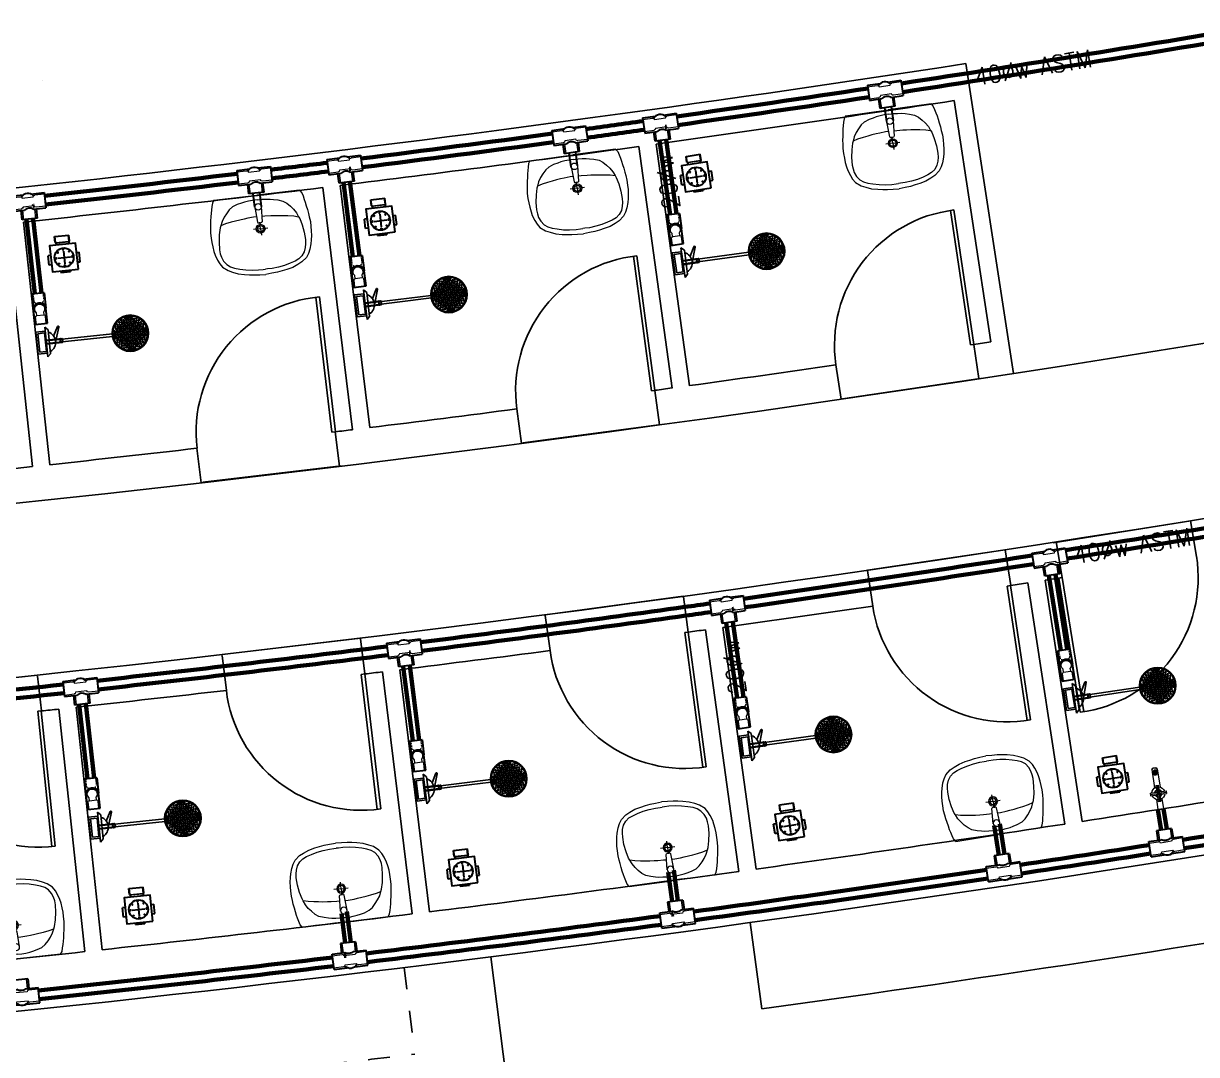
# Model space of a CAD drawing. Header units: metres. Extents: x 159409 to 239023, y 50504 to 95165.
# Drawn here: x 177141 to 177814, y 78140 to 78731 of the extents above; entities that cross this region are included whole.
import ezdxf

# ---------------------------------------------------------------- set-up
doc = ezdxf.new("R2010")
doc.units = ezdxf.units.M
doc.header["$MEASUREMENT"] = 0
for name, pattern in [('CONTINU', [0]), ('DASHED', [0.1875, 0.125, -0.0625]), ('HIDDEN', [0.125, 0.0625, -0.0625])]:
    doc.linetypes.add(name, pattern=pattern)
for name, color, linetype, lineweight in [('cad-block.com', 7, 'Continuous', 5), ('RJ- D - TEXT', 7, 'Continuous', 20), ('RJ- DRA- FLOOR TRAP', 8, 'Continuous', 30), ('RJ- DRA-SOIL PIPE', 12, 'Continuous', 30), ('RJ- DRA-WASTE PIPE', 130, 'Continuous', 30), ('RJ- WS- COLD WATER', 152, 'Continuous', 30), ('WS SLD RSHR', 121, 'Continuous', 25)]:
    doc.layers.add(name, color=color, linetype=linetype, lineweight=lineweight)
doc.styles.add('RJ', font='romans.shx')

# ---------------------------------------------------------------- blocks, each defined once
blk = doc.blocks.new('Floor trap-3')
at = {"layer": 'RJ- DRA- FLOOR TRAP', "color": 8, "lineweight": 0}
for p, q in [((-3.75, 9.09), (-3.75, 12.5)), ((-3.75, 9.09), (3.75, 9.09)), ((-3.75, 9.09), (-3.41, 8.75)), ((-3.41, 8.75), (3.41, 8.75)), ((-3.41, 8.75), (-3.41, 7.5)), ((3.75, 9.09), (3.41, 8.75)), ((3.41, 8.75), (3.41, 7.5)), ((3.75, 9.09), (3.75, 12.5)), ((-7.5, 1.83), (-9, 1.83)), ((7.5, 1.83), (9, 1.83)), ((-7.5, -3.17), (-9, -3.17)), ((7.5, -3.17), (9, -3.17)), ((-2.5, -7.5), (-2.5, -8.32)), ((2.5, -7.5), (2.5, -8.32))]:
    blk.add_line(p, q, dxfattribs=at)
at = {"layer": 'RJ- DRA- FLOOR TRAP', "color": 11, "lineweight": 30}
for p, q in [((-3.64, 0), (3.64, 0)), ((0, 3.64), (0, -3.64))]:
    blk.add_line(p, q, dxfattribs=at)
at = {"layer": 'RJ- DRA- FLOOR TRAP', "color": 126, "lineweight": 30}
blk.add_lwpolyline([(7.5, -7.5), (7.5, 7.5), (-7.5, 7.5), (-7.5, -7.5)], close=True, dxfattribs=at)
blk.add_circle((0, 0), 5.5, dxfattribs=at)
at = {"layer": 'RJ- DRA- FLOOR TRAP', "lineweight": 30, "extrusion": (0, 0, -1)}
for centre, major_axis, start_param, end_param in [((-4.55, 0), (-0.165, 0.165), 3.141593, 9.424778), ((-3.22, 3.22), (0.165, 0.165), 4.712389, 10.995574), ((0, 4.55), (-0.165, 0.165), 3.141593, 9.424778), ((3.22, 3.22), (-0.165, 0.165), 3.141593, 9.424778), ((4.55, 0), (0.165, 0.165), 4.712389, 10.995574)]:
    blk.add_ellipse(centre, major_axis=major_axis, ratio=1, start_param=start_param, end_param=end_param, dxfattribs=at)
at = {"layer": 'RJ- DRA- FLOOR TRAP', "lineweight": 30}
for centre, major_axis, start_param, end_param in [((-3.22, -3.22), (0.165, -0.165), 4.712389, 10.995574), ((0, -4.55), (-0.165, -0.165), 3.141593, 9.424778), ((3.22, -3.22), (-0.165, -0.165), 3.141593, 9.424778)]:
    blk.add_ellipse(centre, major_axis=major_axis, ratio=1, start_param=start_param, end_param=end_param, dxfattribs=at)
at = {"layer": 'RJ- DRA-WASTE PIPE', "lineweight": 30}
for p, q in [((-4.09, 9.09), (-4.09, 12.5)), ((-4.09, 12.5), (4.09, 12.5)), ((-4.09, 9.09), (-3.75, 8.75)), ((-3.75, 8.75), (-3.75, 7.5)), ((4.09, 9.09), (3.75, 8.75)), ((3.75, 8.75), (3.75, 7.5)), ((4.09, 9.09), (4.09, 12.5)), ((-7.5, 2.05), (-9, 2.05)), ((-9, -3.4), (-9, 2.05)), ((7.5, 2.05), (9, 2.05)), ((9, -3.4), (9, 2.05)), ((-7.5, -3.4), (-9, -3.4)), ((7.5, -3.4), (9, -3.4)), ((-2.73, -7.5), (-2.73, -8.32)), ((-2.73, -8.32), (2.73, -8.32)), ((2.73, -7.5), (2.73, -8.32))]:
    blk.add_line(p, q, dxfattribs=at)
blk = doc.blocks.new('$@$_rakovina4')
at = {"lineweight": 13}
for p, q in [((-274.3, -56.2), (-279, -77)), ((-268.5, -36.5), (-274.3, -56.2)), ((-258, -20), (-268.5, -36.5)), ((-258, -20), (0, -20)), ((258, -20), (0, -20)), ((258, -20), (268.5, -36.5)), ((268.5, -36.5), (274.3, -56.2)), ((274.3, -56.2), (279, -77)), ((-290.9, -139.4), (-294.6, -163.4)), ((-286.9, -116.6), (-290.9, -139.4)), ((-283.5, -95), (-286.9, -116.6)), ((-279, -77), (-283.5, -95)), ((-19.7, -89), (-13.7, -180.2)), ((19.7, -89), (13.7, -180.2)), ((279, -77), (283.5, -95)), ((283.5, -95), (286.9, -116.6)), ((286.9, -116.6), (290.9, -139.4)), ((290.9, -139.4), (294.6, -163.4)), ((-297, -184.9), (-300, -211.9)), ((-294.6, -163.4), (-297, -184.9)), ((-13.7, -180.2), (-11.9, -183.6)), ((-11.9, -183.6), (-9, -185.2)), ((-9, -185.2), (-2.9, -187.3)), ((-2.9, -187.3), (0, -187.3)), ((0, -220.9), (0, -182.3)), ((2.9, -187.3), (0, -187.3)), ((9, -185.2), (2.9, -187.3)), ((11.9, -183.6), (9, -185.2)), ((13.7, -180.2), (11.9, -183.6)), ((294.6, -163.4), (297, -184.9)), ((297, -184.9), (300, -211.9)), ((-300, -211.9), (-300, -241.9)), ((-300, -241.9), (-299, -269.2)), ((-299, -269.2), (-297, -295.6)), ((0, -220.9), (-43, -220.9)), ((0, -220.9), (0, -259.5)), ((0, -220.9), (43, -220.9)), ((299, -269.2), (297, -295.6)), ((300, -241.9), (299, -269.2)), ((300, -211.9), (300, -241.9)), ((-297, -295.6), (-292.5, -322.9)), ((-292.5, -322.9), (-288, -345.3)), ((-288, -345.3), (-277.5, -376.8)), ((288, -345.3), (277.5, -376.8)), ((292.5, -322.9), (288, -345.3)), ((297, -295.6), (292.5, -322.9)), ((-277.5, -376.8), (-267, -400.8)), ((-267, -400.8), (-252, -422.6)), ((267, -400.8), (252, -422.6)), ((277.5, -376.8), (267, -400.8)), ((-252, -422.6), (-222.1, -446.9)), ((-222.1, -446.9), (-196.5, -459.3)), ((-196.5, -459.3), (-163.5, -472.8)), ((-163.5, -472.8), (-127, -481.3)), ((-127, -481.3), (-97.5, -486.3)), ((-97.5, -486.3), (-69, -490.8)), ((97.5, -486.3), (69, -490.8)), ((127, -481.3), (97.5, -486.3)), ((163.5, -472.8), (127, -481.3)), ((196.5, -459.3), (163.5, -472.8)), ((222.1, -446.9), (196.5, -459.3)), ((252, -422.6), (222.1, -446.9)), ((-69, -490.8), (-36.1, -492.9)), ((-36.1, -492.9), (0, -495.3)), ((36.1, -492.9), (0, -495.3)), ((69, -490.8), (36.1, -492.9))]:
    blk.add_line(p, q, dxfattribs=at)
at = {"lineweight": 5}
for p, q in [((-121.5, -62), (-151.5, -72.5)), ((-96, -56), (-121.5, -62)), ((-76.5, -51.5), (-96, -56)), ((-52.5, -48.5), (-76.5, -51.5)), ((-28.5, -47), (-52.5, -48.5)), ((0, -47), (-28.5, -47)), ((0, -47), (28.5, -47)), ((28.5, -47), (52.5, -48.5)), ((52.5, -48.5), (76.5, -51.5)), ((76.5, -51.5), (96, -56)), ((96, -56), (121.5, -62)), ((121.5, -62), (151.5, -72.5)), ((-208.5, -127.9), (-223.5, -151.9)), ((-192, -108.5), (-208.5, -127.9)), ((-172.5, -87.5), (-192, -108.5)), ((-151.5, -72.5), (-172.5, -87.5)), ((151.5, -72.5), (172.5, -87.5)), ((172.5, -87.5), (192, -108.5)), ((192, -108.5), (208.5, -127.9)), ((208.5, -127.9), (223.5, -151.9)), ((-239.2, -188.5), (-249, -227.6)), ((-233.9, -176.1), (-239.2, -188.5)), ((-223.5, -151.9), (-233.9, -176.1)), ((-205.5, -168.4), (-233.9, -176.1)), ((-233.9, -176.1), (-233.9, -176.1)), ((-171, -162.4), (-205.5, -168.4)), ((-143, -158.4), (-171, -162.4)), ((-117, -154.9), (-143, -158.4)), ((-91, -152.2), (-117, -154.9)), ((-69, -150.4), (-91, -152.2)), ((-33.7, -148.3), (-69, -150.4)), ((-15.9, -147.9), (-33.7, -148.3)), ((15.9, -147.9), (33.7, -148.3)), ((33.7, -148.3), (69, -150.4)), ((69, -150.4), (91, -152.2)), ((91, -152.2), (117, -154.9)), ((117, -154.9), (143, -158.4)), ((143, -158.4), (171, -162.4)), ((171, -162.4), (205.5, -168.4)), ((205.5, -168.4), (233.9, -176.1)), ((223.5, -151.9), (233.9, -176.1)), ((233.9, -176.1), (239.2, -188.5)), ((233.9, -176.1), (233.9, -176.1)), ((239.2, -188.5), (249, -227.6)), ((-256.1, -272.5), (-258, -316.9)), ((-249, -227.6), (-256.1, -272.5)), ((249, -227.6), (256.1, -272.5)), ((256.1, -272.5), (258, -316.9)), ((-258, -316.9), (-256.5, -340.9)), ((-256.5, -340.9), (-252, -363.3)), ((256.5, -340.9), (252, -363.3)), ((258, -316.9), (256.5, -340.9)), ((-252, -363.3), (-243, -387.3)), ((-243, -387.3), (-226.1, -410.4)), ((-226.1, -410.4), (-205.5, -426.3)), ((226.1, -410.4), (205.5, -426.3)), ((243, -387.3), (226.1, -410.4)), ((252, -363.3), (243, -387.3)), ((-205.5, -426.3), (-181.5, -436.8)), ((-181.5, -436.8), (-151.5, -445.8)), ((-151.5, -445.8), (-115.5, -454.8)), ((-115.5, -454.8), (-79.5, -460.8)), ((-79.5, -460.8), (-40.5, -463.8)), ((-40.5, -463.8), (-13.5, -463.8)), ((-13.5, -463.8), (0, -463.8)), ((13.5, -463.8), (0, -463.8)), ((40.5, -463.8), (13.5, -463.8)), ((79.5, -460.8), (40.5, -463.8)), ((115.5, -454.8), (79.5, -460.8)), ((151.5, -445.8), (115.5, -454.8)), ((181.5, -436.8), (151.5, -445.8)), ((205.5, -426.3), (181.5, -436.8))]:
    blk.add_line(p, q, dxfattribs=at)
at = {"lineweight": 13}
blk.add_circle((0, -89), 19.7, dxfattribs=at)
at = {"lineweight": 5}
for radius in [26.2, 18.7]:
    blk.add_circle((0, -220.9), radius, dxfattribs=at)
blk = doc.blocks.new('A$C12DB153C')
at = {"linetype": 'Continuous', "ltscale": 10}
for p, q in [((1.26, 2.08), (-1.26, 2.08)), ((-1.26, 2.08), (-1.26, 0.53)), ((1.26, 2.08), (1.26, 0.53)), ((-2.78, 0.53), (-0.73, 0.53)), ((-2.78, -1.99), (-2.78, 0.53)), ((0.73, 0.53), (2.8, 0.53)), ((2.8, -1.99), (2.8, 0.53)), ((-2.78, -1.99), (-0.62, -1.99)), ((0.62, -1.99), (2.8, -1.99))]:
    blk.add_line(p, q, dxfattribs=at)
at = {"color": 8, "linetype": 'Continuous', "lineweight": 0}
for p, q in [((-1, 2.08), (-1, 0.53)), ((1, 2.08), (1, 0.53)), ((-2.78, 0.26), (-1.19, 0.26)), ((0.93, 0), (-0.9, 0)), ((2.8, 0.26), (1.22, 0.26)), ((-2.78, -1.73), (-1.19, -1.73)), ((-0.9, -1.47), (0.93, -1.47)), ((2.8, -1.73), (1.22, -1.73))]:
    blk.add_line(p, q, dxfattribs=at)
for centre, start, end in [((-1.19, -0.03), 5.7392, 90), ((1.22, -0.03), 90, 174.2608), ((-1.19, -1.44), 270, 354.2608), ((1.22, -1.44), 185.7392, 270)]:
    blk.add_arc(centre, 0.293, start, end, dxfattribs=at)
at = {"linetype": 'Continuous', "ltscale": 10, "extrusion": (0, 0, -1)}
for centre, start_param, end_param in [((0, 1.55), 3.309118, 4.544863), ((0, -0.9), 2.9928, 4.847677)]:
    blk.add_ellipse(centre, major_axis=(-0.891, 0.891), ratio=1, start_param=start_param, end_param=end_param, dxfattribs=at)
blk = doc.blocks.new('A$C4421056C')
at = {"layer": 'WS SLD RSHR', "color": 63}
for p, q in [((46.44, 11.76), (55.57, 22.55)), ((66.36, 13.42), (55.57, 22.55)), ((8.07, 9.77), (17.04, 10.51)), ((46.13, 12.49), (8.11, 9.31)), ((46.25, 10.99), (8.23, 7.82)), ((17.24, 8.11), (8.27, 7.37)), ((16.06, 9.22), (15.99, 10.16)), ((16.14, 8.29), (16.06, 9.22)), ((17.36, 10.28), (17.44, 9.34)), ((17.44, 9.34), (17.52, 8.4)), ((46.58, 10.08), (46.3, 13.44)), ((46.44, 11.76), (57.23, 2.63)), ((66.36, 13.42), (57.23, 2.63))]:
    blk.add_line(p, q, dxfattribs=at)
at = {"layer": 'WS SLD RSHR', "color": 8}
for p, q in [((2.28, 14.42), (7.65, 14.86)), ((3.33, 1.82), (2.28, 14.42)), ((3.36, 13.5), (7.16, 13.82)), ((4.24, 2.9), (3.36, 13.5)), ((7.16, 13.82), (8.05, 3.22)), ((7.65, 14.86), (8.7, 2.27)), ((8.7, 2.27), (3.33, 1.82)), ((8.05, 3.22), (4.24, 2.9))]:
    blk.add_line(p, q, dxfattribs=at)
at = {"layer": 'WS SLD RSHR', "color": 3}
for p, q in [((9.31, 15.57), (7.46, 17.13)), ((7.46, 17.13), (8.89, 0)), ((10.45, 1.84), (9.31, 15.57)), ((12.4, 11.96), (14.82, 17.36)), ((13.46, 8.4), (15.58, 17.02)), ((10.45, 1.84), (8.89, 0))]:
    blk.add_line(p, q, dxfattribs=at)
at = {"layer": 'WS SLD RSHR', "color": 63}
for centre, radius in [((56.4, 12.59), 10.45), ((56.4, 12.59), 10), ((16.79, 9.28), 0.793), ((16.79, 9.28), 0.693)]:
    blk.add_circle(centre, radius, dxfattribs=at)
at = {"layer": 'WS SLD RSHR', "color": 117}
for centre in [(51.32, 20.22), (52.64, 20.16), (53.7, 21.41), (54.55, 20.65), (55.67, 21.33), (55.77, 20.16), (56.9, 20.85), (57.61, 21.74), (58.86, 20.68), (60.15, 20.96), (61.43, 19.88), (47.34, 13.9), (48.08, 16.4), (48.4, 15.15), (49.16, 17.67), (49.21, 13.73), (49.46, 16.4), (50.24, 18.95), (50.24, 15.59), (50.33, 14.42), (50.43, 13.25), (50.52, 17.66), (51.36, 16.26), (51.46, 15.09), (51.56, 13.93), (51.58, 18.91), (52.39, 18.12), (52.49, 16.95), (52.59, 15.78), (52.68, 14.61), (52.78, 13.44), (53.52, 18.8), (53.62, 17.63), (53.71, 16.46), (53.81, 15.29), (53.91, 14.12), (54.64, 19.49), (54.74, 18.32), (54.84, 17.15), (54.94, 15.98), (55.03, 14.81), (55.13, 13.64), (55.87, 18.99), (55.97, 17.82), (56.06, 16.66), (56.16, 15.49), (56.26, 14.32), (56.36, 13.15), (56.99, 19.68), (57.09, 18.51), (57.19, 17.34), (57.29, 16.17), (57.38, 15.01), (57.48, 13.84), (58.22, 19.19), (58.32, 18.02), (58.41, 16.85), (58.51, 15.68), (58.61, 14.51), (58.71, 13.34), (59.44, 18.71), (59.54, 17.54), (59.64, 16.37), (59.73, 15.2), (59.83, 14.03), (60.11, 19.62), (60.76, 17.05), (60.86, 15.88), (60.96, 14.71), (61.06, 13.54), (61.36, 18.56), (61.99, 16.57), (62.08, 15.4), (62.18, 14.23), (62.61, 17.5), (62.7, 18.8), (63.31, 14.91), (63.41, 13.74), (63.87, 16.44), (63.98, 17.72), (64.53, 14.42), (64.63, 13.26), (65.12, 15.38), (65.62, 13.34), (47.19, 11.8), (47.69, 9.8), (48.08, 13.05), (48.18, 11.88), (48.28, 10.71), (48.83, 7.46), (48.94, 8.74), (49.31, 12.56), (49.4, 11.39), (49.5, 10.22), (50.19, 7.68), (50.53, 12.08), (50.63, 10.91), (50.72, 9.74), (50.82, 8.57), (51.44, 6.62), (51.66, 12.76), (51.75, 11.59), (51.85, 10.42), (51.95, 9.25), (52.05, 8.08), (52.88, 12.28), (52.98, 11.11), (53.07, 9.94), (53.17, 8.77), (53.27, 7.6), (53.37, 6.43), (54.01, 12.95), (54.1, 11.78), (54.2, 10.61), (54.3, 9.45), (54.4, 8.28), (54.49, 7.11), (55.23, 12.47), (55.33, 11.3), (55.42, 10.13), (55.52, 8.96), (55.62, 7.8), (55.72, 6.63), (56.45, 11.98), (56.55, 10.81), (56.65, 9.64), (56.75, 8.47), (56.84, 7.3), (57.58, 12.67), (57.68, 11.5), (57.77, 10.33), (57.87, 9.16), (57.97, 7.99), (58.07, 6.82), (58.8, 12.18), (58.9, 11.01), (59, 9.84), (59.1, 8.67), (59.19, 7.5), (59.93, 12.86), (60.03, 11.69), (60.12, 10.53), (60.22, 9.36), (60.32, 8.19), (60.42, 7.02), (61.15, 12.37), (61.25, 11.2), (61.35, 10.03), (61.45, 8.86), (62.28, 13.06), (62.28, 7.52), (62.38, 11.89), (62.47, 10.72), (62.57, 9.55), (63.34, 8.78), (63.5, 12.57), (63.6, 11.4), (63.64, 7.51), (64.4, 10.03), (64.73, 12.09), (64.72, 8.78), (65.46, 11.28), (50.1, 6.38), (51.38, 5.3), (52.65, 4.22), (52.69, 5.56), (53.94, 4.5), (54.59, 5.94), (55.2, 3.44), (55.81, 5.46), (55.91, 4.29), (56.94, 6.13), (57.04, 4.97), (57.14, 3.8), (58.16, 5.65), (58.26, 4.48), (59.11, 3.77), (59.29, 6.33), (60.17, 5.02), (61.23, 6.27), (61.49, 4.96), (62.57, 6.23)]:
    blk.add_circle(centre, 0.334, dxfattribs=at)
at = {"layer": 'WS SLD RSHR', "color": 3}
for centre, radius, start, end in [((7.22, 8.49), 6.24, 300.1215, 69.41652), ((15.26, 17.1), 0.515, 80.55277, 149.66411), ((15.09, 17.17), 0.515, 343.6511, 59.54135)]:
    blk.add_arc(centre, radius, start, end, dxfattribs=at)
at = {"layer": 'WS SLD RSHR', "color": 63}
for centre, start, end in [((16.23, 10.2), 82.23177, 189.57181), ((16.39, 8.29), 179.96621, 287.30625), ((17.11, 10.28), 359.96621, 107.30625), ((17.27, 8.36), 262.23177, 9.57181)]:
    blk.add_arc(centre, 0.248, start, end, dxfattribs=at)
blk = doc.blocks.new('806-010DN')
at = {"color": 0, "linetype": 'Continuous'}
for p, q in [((51, 21.5), (0, 21.5)), ((51, 21.5), (51, -21.5)), ((51, -21.5), (0, -21.5))]:
    blk.add_line(p, q, dxfattribs=at)
at = {"color": 8, "linetype": 'Continuous', "lineweight": 5}
for p, q in [((21.5, 12.5), (11.5, 12.5)), ((21.5, 12), (21.5, -12)), ((51, 17), (26.5, 17)), ((21.5, -12.5), (11.5, -12.5)), ((51, -17), (26.5, -17))]:
    blk.add_line(p, q, dxfattribs=at)
at = {"color": 0, "linetype": 'Continuous'}
blk.add_arc((0, 0), 21.5, 90, 270, dxfattribs=at)
at = {"color": 8, "linetype": 'Continuous', "lineweight": 5}
for centre, radius, start, end in [((0, 0), 17, 47.3321, 312.6679), ((26.5, 12), 5, 90, 180), ((26.5, -12), 5, 180, 270)]:
    blk.add_arc(centre, radius, start, end, dxfattribs=at)
blk = doc.blocks.new('11')
at = {"layer": 'cad-block.com', "color": 193, "linetype": 'CONTINU'}
for points in [[(2881.4, 12621.8, 0.299875), (2858.2, 12598.7)], [(2881.4, 12608.6, 0.21619), (2871.4, 12598.7)], [(2916.6, 12598.7, 0.299858), (2893.4, 12621.8)], [(2903.4, 12598.7, 0.216158), (2893.4, 12608.6)], [(2858.2, 12586.7, 0.299878), (2881.4, 12563.5)], [(2871.4, 12586.7, 0.216195), (2881.4, 12576.7)], [(2881.4, 12603.4, 0.138814), (2876.7, 12598.7)], [(2876.7, 12586.7, 0.138819), (2881.4, 12581.9)], [(2881.4, 12603, 0.131669), (2877, 12598.7)], [(2877, 12586.7, 0.131679), (2881.4, 12582.3)], [(2879.4, 12598.7, 0.414466), (2881.4, 12600.7)], [(2881.4, 12584.7, 0.414465), (2879.4, 12586.7)], [(2898.1, 12598.7, 0.13877), (2893.4, 12603.4)], [(2897.8, 12598.7, 0.131627), (2893.4, 12603)], [(2893.4, 12600.7, 0.41557), (2895.4, 12598.7)], [(2895.4, 12586.7, 0.414476), (2893.4, 12584.7)], [(2893.4, 12582.3, 0.131637), (2897.8, 12586.7)], [(2893.4, 12581.9, 0.138776), (2898.1, 12586.7)], [(2893.4, 12576.7, 0.216162), (2903.4, 12586.7)], [(2893.4, 12563.5, 0.299861), (2916.6, 12586.7)]]:
    blk.add_lwpolyline(points, format="xyb", dxfattribs=at)
for points in [[(2881.4, 12600.7), (2881.4, 12629.7)], [(2881.4, 12629.7), (2893.4, 12629.7)], [(2887.4, 12555.7), (2887.4, 12629.7)], [(2893.4, 12600.7), (2893.4, 12629.7)], [(2850.4, 12586.7), (2850.4, 12598.7)], [(2850.4, 12598.7), (2879.4, 12598.7)], [(2850.4, 12592.7), (2924.4, 12592.7)], [(2850.4, 12586.7), (2879.4, 12586.7)], [(2879.4, 12598.7), (2887.4, 12592.7)], [(2887.4, 12592.7), (2879.4, 12586.7)], [(2881.4, 12584.7), (2893.4, 12600.7)], [(2881.4, 12600.7), (2887.4, 12592.7)], [(2881.4, 12555.7), (2881.4, 12584.7)], [(2881.4, 12555.7), (2893.4, 12555.7)], [(2887.4, 12592.7), (2895.4, 12598.7)], [(2895.4, 12586.7), (2887.4, 12592.7)], [(2887.4, 12592.7), (2893.4, 12584.7)], [(2893.4, 12555.7), (2893.4, 12584.7)], [(2895.4, 12598.7), (2924.4, 12598.7)], [(2895.4, 12586.7), (2924.4, 12586.7)], [(2924.4, 12586.7), (2924.4, 12598.7)]]:
    blk.add_lwpolyline(points, dxfattribs=at)
blk = doc.blocks.new('A$C09B008CF')
at = {"ltscale": 10}
h = blk.add_hatch(dxfattribs=at)
h.set_pattern_fill('ANSI31', color=193)
h.set_pattern_definition([(45, (-199988.31619, -111860.95241), (-0.08838834765, 0.08838834765), [])])
edge = h.paths.add_edge_path()
edge.add_arc((9.3, 5.3), 1.57, 0, 360)
at = {"color": 193, "ltscale": 10}
for p, q in [((12.5, 47.9), (6, 47.9)), ((6, 1.5), (7.5, 0)), ((7.5, 0), (11, 0)), ((12.5, 1.5), (11, 0))]:
    blk.add_line(p, q, dxfattribs=at)
for radius in [2.74, 1.57]:
    blk.add_circle((9.3, 5.3), radius, dxfattribs=at)
at = {"layer": 'cad-block.com', "color": 193, "linetype": 'CONTINU'}
for points in [[(6, 36.1), (6, 47.9)], [(12.5, 36.1), (12.5, 47.9)], [(6, 1.5), (6, 22.8)], [(12.5, 1.5), (12.5, 22.8)]]:
    blk.add_lwpolyline(points, dxfattribs=at)
at = {"layer": 'cad-block.com', "color": 193, "linetype": 'CONTINU', "xscale": 0.25, "yscale": 0.25, "zscale": 0.25}
blk.add_blockref('11', (-712.6, -3118.7), dxfattribs=at)

msp = doc.modelspace()

# ---------------------------------------------------------------- linework, layer by layer
at = {"color": 0, "ltscale": 10}
for p, q in [((177681.723, 78708.322, -4.392), (177708.989, 78530.456, -4.392)), ((177674.865, 78687.066, -4.392), (177696.078, 78548.682, -4.392)), ((177493.89, 78660.77, -4.392), (177513.048, 78522.087, -4.392)), ((177503.796, 78662.139, -4.392), (177522.954, 78523.456, -4.392)), ((177312.545, 78637.163, -4.392), (177329.644, 78498.211, -4.392)), ((177322.47, 78638.384, -4.392), (177339.569, 78499.432, -4.392)), ((177130.87, 78616.247, -4.392), (177145.906, 78477.057, -4.392)), ((177140.812, 78617.321, -4.392), (177155.848, 78478.131, -4.392)), ((177686.193, 78547.17, -4.392), (177689.195, 78527.543, -4.392)), ((177607.063, 78535.403, -4.392), (177610.083, 78515.653, -4.392)), ((177503.142, 78520.723, -4.392), (177505.85, 78501.065, -4.392)), ((177423.846, 78510.129, -4.392), (177426.573, 78490.329, -4.392)), ((177319.718, 78496.997, -4.392), (177322.132, 78477.312, -4.392)), ((177240.274, 78487.577, -4.392), (177242.708, 78467.732, -4.392)), ((177145.906, 78477.057, -4.392), (177135.963, 78475.987, -4.392)), ((177810.625, 78445.968, -4.392), (177814.071, 78425.479, -4.392)), ((177704.261, 78429.317, -4.392), (177707.403, 78408.785, -4.392)), ((177733.577, 78433.813, -4.392), (177737.024, 78413.326, -4.392)), ((177625.151, 78417.419, -4.392), (177628.273, 78397.014, -4.392)), ((177717.292, 78410.299, -4.392), (177738.505, 78271.914, -4.392)), ((177727.176, 78411.814, -4.392), (177748.39, 78273.429, -4.392)), ((177519.497, 78402.344, -4.392), (177522.296, 78382.038, -4.392)), ((177440.215, 78391.644, -4.392), (177443.001, 78371.441, -4.392)), ((177532.207, 78383.405, -4.392), (177551.365, 78244.721, -4.392)), ((177542.113, 78384.773, -4.392), (177561.271, 78246.089, -4.392)), ((177334.178, 78378.152, -4.392), (177336.647, 78358.021, -4.392)), ((177254.743, 78368.656, -4.392), (177257.203, 78348.601, -4.392)), ((177356.668, 78360.48, -4.392), (177373.768, 78221.527, -4.392)), ((177148.839, 78356.809, -4.392), (177150.995, 78336.795, -4.392)), ((177346.743, 78359.259, -4.392), (177363.842, 78220.306, -4.392)), ((177160.942, 78337.867, -4.392), (177175.978, 78198.676, -4.392)), ((177170.884, 78338.941, -4.392), (177185.92, 78199.75, -4.392)), ((177557.777, 78215.343, -4.392), (177564.611, 78165.791, -4.392)), ((177408.958, 78195.699, -4.392), (177417.709, 78126.234, -4.392))]:
    msp.add_line(p, q, dxfattribs=at)
at = {"color": 42, "ltscale": 8}
for p, q in [((177684.257, 78546.878, -4.392), (177672.787, 78624.03, -4.392)), ((177686.235, 78547.172, -4.392), (177674.769, 78624.299, -4.392)), ((177501.201, 78520.459, -4.392), (177490.881, 78597.774, -4.392)), ((177503.184, 78520.724, -4.392), (177492.867, 78598.013, -4.392)), ((177317.774, 78496.759, -4.392), (177308.601, 78574.217, -4.392)), ((177319.76, 78496.994, -4.392), (177310.591, 78574.427, -4.392)), ((177686.235, 78547.172, -4.392), (177684.257, 78546.878, -4.392)), ((177689.912, 78527.649, -4.392), (177610.782, 78515.885, -4.392)), ((177503.184, 78520.724, -4.392), (177501.201, 78520.459, -4.392)), ((177319.76, 78496.994, -4.392), (177317.774, 78496.759, -4.392)), ((177506.713, 78501.18, -4.392), (177427.417, 78490.595, -4.392)), ((177323.143, 78477.432, -4.392), (177243.698, 78468.024, -4.392)), ((177731.709, 78433.355, -4.392), (177810.707, 78445.981, -4.392)), ((177704.27, 78429.318, -4.392), (177625.141, 78417.542, -4.392)), ((177707.362, 78408.784, -4.392), (177705.383, 78408.49, -4.392)), ((177705.383, 78408.49, -4.392), (177716.865, 78331.34, -4.392)), ((177707.362, 78408.784, -4.392), (177718.84, 78331.66, -4.392)), ((177735.047, 78413.019, -4.392), (177737.022, 78413.335, -4.392)), ((177735.047, 78413.019, -4.392), (177747.354, 78336.022, -4.392)), ((177737.022, 78413.335, -4.392), (177749.333, 78336.312, -4.392)), ((177519.458, 78402.595, -4.392), (177440.164, 78391.993, -4.392)), ((177522.255, 78382.038, -4.392), (177520.273, 78381.773, -4.392)), ((177520.273, 78381.773, -4.392), (177530.61, 78304.461, -4.392)), ((177522.255, 78382.038, -4.392), (177532.588, 78304.751, -4.392)), ((177334.131, 78378.596, -4.392), (177254.686, 78369.184, -4.392)), ((177148.785, 78357.383, -4.392), (177069.211, 78349.139, -4.392)), ((177336.605, 78358.02, -4.392), (177334.619, 78357.784, -4.392)), ((177334.619, 78357.784, -4.392), (177343.796, 78280.326, -4.392)), ((177336.605, 78358.02, -4.392), (177345.779, 78280.587, -4.392)), ((177150.954, 78336.796, -4.392), (177148.965, 78336.59, -4.392)), ((177148.965, 78336.59, -4.392), (177157.003, 78259.005, -4.392)), ((177150.954, 78336.796, -4.392), (177158.99, 78259.237, -4.392))]:
    msp.add_line(p, q, dxfattribs=at)
at = {"color": 0, "linetype": 'HIDDEN', "ltscale": 200}
msp.add_line((177359.299, 78189.54, -4.392), (177365.356, 78139.896, -4.392), dxfattribs=at)
at = {"color": 0, "ltscale": 10}
for centre, radius, start, end in [((175810.965, 90883.942, -4.392), 12318.5, 274.4689316, 278.7350654), ((175812.524, 90864.003, -4.392), 12478.5, 274.4675875, 282.99453), ((175811.745, 90873.972, -4.392), 12328.5, 277.8885816, 278.6920146), ((175811.745, 90873.972, -4.392), 12328.5, 277.0386744, 277.8421074), ((175811.745, 90873.972, -4.392), 12328.5, 276.1887672, 276.9922001), ((175808.942, 90884.435, -4.392), 12598.5, 274.4758649, 282.9892729), ((175811.745, 90873.972, -4.392), 12468.5, 278.6463618, 278.6922755), ((175977.776, 89761.87, -4.392), 11344.079, 277.8285557, 278.2578424), ((175977.776, 89761.87, -4.392), 11344.079, 277.7277538, 277.7780485), ((175812.461, 90863.998, -4.392), 12768.5, 274.1093344, 284.7633598), ((175811.745, 90873.972, -4.392), 12468.5, 277.0384135, 277.4287929), ((175811.745, 90873.972, -4.392), 12468.5, 276.9465086, 276.9924611), ((175811.745, 90873.972, -4.392), 12468.5, 276.1885063, 276.5788857), ((175811.745, 90873.972, -4.392), 12608.5, 278.6470697, 278.6925306), ((175799.569, 90952.292, -4.392), 12687.76, 278.7385904, 278.783581), ((175811.745, 90873.972, -4.392), 12608.5, 277.8880656, 278.2831985), ((175811.745, 90873.972, -4.392), 12608.5, 277.7971625, 277.8426234), ((175811.745, 90873.972, -4.392), 12608.5, 277.0381584, 277.4336214), ((175811.745, 90873.972, -4.392), 12608.5, 277.0381584, 277.4336214), ((175811.745, 90873.972, -4.392), 12608.5, 276.9464916, 276.9927162), ((175811.745, 90873.972, -4.392), 12608.5, 276.1882511, 276.5829507), ((175811.745, 90873.972, -4.392), 12608.5, 276.0973481, 276.142809), ((175811.745, 90873.972, -4.392), 12748.5, 278.7377233, 279.5426873), ((175811.745, 90873.972, -4.392), 12748.5, 277.8878161, 278.6927801), ((175811.745, 90873.972, -4.392), 12748.5, 277.0379088, 277.8428729), ((175811.745, 90873.972, -4.392), 12828.5, 277.8533767, 279.6485813), ((175811.745, 90873.972, -4.392), 12748.5, 276.1880016, 276.9929657), ((175811.745, 90873.972, -4.392), 12748.5, 275.3380944, 276.1430585), ((175811.784, 90825.454, -4.392), 12870, 260.0864775, 279.9122874)]:
    msp.add_arc(centre, radius, start, end, dxfattribs=at)
at = {"color": 42, "ltscale": 8}
for centre, start, end in [((177684.257, 78546.878, -4.392), 96.98666, 188.455944), ((177501.201, 78520.459, -4.392), 96.134236, 187.603519), ((177317.774, 78496.759, -4.392), 95.284386, 186.753669), ((177737.022, 78413.335, -4.392), 277.611267, 9.08055), ((177705.383, 78408.49, -4.392), 188.465045, 279.934328), ((177520.273, 78381.773, -4.392), 187.615348, 279.084631), ((177334.619, 78357.784, -4.392), 186.756612, 278.225896), ((177148.965, 78336.59, -4.392), 185.915392, 277.384675)]:
    msp.add_arc(centre, 78, start, end, dxfattribs=at)
at = {"color": 0, "linetype": 'HIDDEN', "ltscale": 200}
msp.add_arc((175811.745, 90873.972, -4.392), 12828.5, 275.1604689, 276.9559518, dxfattribs=at)
at = {"layer": 'RJ- DRA-SOIL PIPE', "elevation": -4.392}
msp.add_lwpolyline([(177151.431, 78698.835), (177151.381, 78698.829)], dxfattribs=at)
at = {"layer": 'RJ- WS- COLD WATER', "linetype": 'Continuous', "ltscale": 10}
for p, q in [((177640.079, 78675.612, -4.392), (177638.912, 78683.506, -4.392)), ((177636.324, 78675.067, -4.392), (177635.159, 78682.951, -4.392)), ((177455.036, 78649.091, -4.392), (177453.95, 78656.986, -4.392)), ((177458.796, 78649.598, -4.392), (177457.708, 78657.503, -4.392)), ((177273.476, 78625.933, -4.392), (177272.57, 78633.814, -4.392)), ((177277.244, 78626.374, -4.392), (177276.34, 78634.247, -4.392))]:
    msp.add_line(p, q, dxfattribs=at)
at = {"layer": 'RJ- WS- COLD WATER', "lineweight": 60}
for p, q in [((177511.88, 78621.564, -4.392), (177505.785, 78664.113, -4.392)), ((177515.636, 78622.1, -4.392), (177509.541, 78664.651, -4.392)), ((177329.836, 78597.461, -4.392), (177324.323, 78640.089, -4.392)), ((177333.599, 78597.946, -4.392), (177328.086, 78640.575, -4.392)), ((177147.289, 78576.161, -4.392), (177142.478, 78618.875, -4.392)), ((177151.059, 78576.585, -4.392), (177146.248, 78619.299, -4.392)), ((177736.117, 78371.473, -4.392), (177729.343, 78414.574, -4.392)), ((177739.865, 78372.061, -4.392), (177733.091, 78415.163, -4.392)), ((177550.309, 78344.214, -4.392), (177544.122, 78387.402, -4.392)), ((177554.065, 78344.75, -4.392), (177547.878, 78387.94, -4.392)), ((177364.147, 78319.571, -4.392), (177358.634, 78362.199, -4.392)), ((177367.91, 78320.056, -4.392), (177362.397, 78362.686, -4.392)), ((177177.474, 78297.793, -4.392), (177172.663, 78340.506, -4.392)), ((177181.244, 78298.217, -4.392), (177176.433, 78340.931, -4.392)), ((177791.896, 78280.195, -4.392), (177793.729, 78268.412, -4.392)), ((177795.15, 78280.705, -4.392), (177796.982, 78268.921, -4.392)), ((177697.966, 78271.017, -4.392), (177700.518, 78254.051, -4.392)), ((177701.132, 78272.114, -4.392), (177703.774, 78254.544, -4.392)), ((177510.769, 78244.359, -4.392), (177513.113, 78227.363, -4.392)), ((177513.948, 78245.417, -4.392), (177516.375, 78227.816, -4.392)), ((177323.194, 78220.62, -4.392), (177325.281, 78203.59, -4.392)), ((177326.388, 78221.63, -4.392), (177328.55, 78203.994, -4.392))]:
    msp.add_line(p, q, dxfattribs=at)
at = {"layer": 'RJ- WS- COLD WATER', "linetype": 'Continuous', "lineweight": 30, "ltscale": 10}
for p, q in [((177517.201, 78622.324, -4.392), (177510.017, 78621.298, -4.392)), ((177510.017, 78621.298, -4.392), (177511.278, 78612.473, -4.392)), ((177517.201, 78622.324, -4.392), (177518.444, 78613.623, -4.392)), ((177335.167, 78598.148, -4.392), (177327.97, 78597.22, -4.392)), ((177327.97, 78597.22, -4.392), (177329.11, 78588.379, -4.392)), ((177335.167, 78598.148, -4.392), (177336.291, 78589.431, -4.392)), ((177152.63, 78576.761, -4.392), (177145.419, 78575.952, -4.392)), ((177145.419, 78575.952, -4.392), (177146.413, 78567.093, -4.392)), ((177152.63, 78576.761, -4.392), (177153.61, 78568.027, -4.392)), ((177741.427, 78372.305, -4.392), (177734.258, 78371.182, -4.392)), ((177734.258, 78371.182, -4.392), (177735.639, 78362.375, -4.392)), ((177741.427, 78372.305, -4.392), (177742.788, 78363.623, -4.392)), ((177555.63, 78344.974, -4.392), (177548.446, 78343.947, -4.392)), ((177548.446, 78343.947, -4.392), (177549.707, 78335.122, -4.392)), ((177555.63, 78344.974, -4.392), (177556.873, 78336.273, -4.392)), ((177369.478, 78320.258, -4.392), (177362.281, 78319.33, -4.392)), ((177369.478, 78320.258, -4.392), (177370.602, 78311.541, -4.392)), ((177362.281, 78319.33, -4.392), (177363.421, 78310.489, -4.392)), ((177182.815, 78298.393, -4.392), (177175.604, 78297.583, -4.392)), ((177175.604, 78297.583, -4.392), (177176.598, 78288.725, -4.392)), ((177182.815, 78298.393, -4.392), (177183.795, 78289.659, -4.392))]:
    msp.add_line(p, q, dxfattribs=at)
at = {"layer": 'RJ- WS- COLD WATER', "color": 8, "linetype": 'DASHED', "lineweight": 0, "ltscale": 5}
for p, q in [((177510.769, 78621.405, -4.392), (177511.354, 78617.312, -4.392)), ((177512.224, 78616.589, -4.392), (177512.364, 78615.61, -4.392)), ((177516.401, 78617.185, -4.392), (177516.543, 78616.19, -4.392)), ((177516.449, 78622.217, -4.392), (177517.034, 78618.124, -4.392)), ((177328.723, 78597.317, -4.392), (177329.252, 78593.217, -4.392)), ((177334.414, 78598.051, -4.392), (177334.942, 78593.95, -4.392)), ((177330.112, 78592.481, -4.392), (177330.239, 78591.501, -4.392)), ((177334.297, 78593.021, -4.392), (177334.425, 78592.024, -4.392)), ((177146.173, 78576.036, -4.392), (177146.634, 78571.928, -4.392)), ((177151.875, 78576.676, -4.392), (177152.336, 78572.568, -4.392)), ((177147.483, 78571.178, -4.392), (177147.593, 78570.196, -4.392)), ((177151.675, 78571.649, -4.392), (177151.787, 78570.65, -4.392)), ((177735.008, 78371.299, -4.392), (177735.648, 78367.215, -4.392)), ((177740.676, 78372.188, -4.392), (177741.317, 78368.103, -4.392)), ((177740.697, 78367.156, -4.392), (177740.852, 78366.163, -4.392)), ((177736.529, 78366.503, -4.392), (177736.682, 78365.526, -4.392)), ((177549.198, 78344.055, -4.392), (177549.783, 78339.962, -4.392)), ((177554.878, 78344.866, -4.392), (177555.463, 78340.773, -4.392)), ((177550.653, 78339.238, -4.392), (177550.793, 78338.26, -4.392)), ((177554.83, 78339.835, -4.392), (177554.972, 78338.84, -4.392)), ((177368.725, 78320.161, -4.392), (177369.253, 78316.061, -4.392)), ((177363.034, 78319.427, -4.392), (177363.563, 78315.327, -4.392)), ((177364.423, 78314.591, -4.392), (177364.55, 78313.611, -4.392)), ((177368.608, 78315.131, -4.392), (177368.736, 78314.134, -4.392)), ((177176.359, 78297.668, -4.392), (177176.82, 78293.56, -4.392)), ((177181.86, 78293.281, -4.392), (177181.972, 78292.282, -4.392)), ((177182.06, 78298.308, -4.392), (177182.521, 78294.2, -4.392)), ((177177.668, 78292.81, -4.392), (177177.778, 78291.827, -4.392))]:
    msp.add_line(p, q, dxfattribs=at)
at = {"layer": 'RJ- WS- COLD WATER', "lineweight": 60}
for centre, radius, start, end in [((175833.525, 90588.298, -4.392), 12028.5, 278.6601512, 279.6881961), ((175834.06, 90583.329, -4.392), 12028.5, 278.661094, 279.6896755), ((175833.525, 90588.298, -4.392), 12028.5, 278.0389957, 278.5671129), ((175834.06, 90583.329, -4.392), 12028.5, 278.0398323, 278.5680556), ((175833.525, 90588.298, -4.392), 12028.5, 277.7887567, 277.9459576), ((175834.06, 90583.329, -4.392), 12028.5, 277.7894613, 277.9467943), ((175827.417, 90582.295, -4.392), 12028.5, 278.0367336, 278.0405918), ((175837.569, 90583.726, -4.392), 12028.5, 277.9909451, 277.991758), ((175833.525, 90588.298, -4.392), 12028.5, 277.1678885, 277.6957188), ((175834.06, 90583.329, -4.392), 12028.5, 277.1683998, 277.6964235), ((175833.525, 90588.298, -4.392), 12028.5, 276.9199936, 277.0748499), ((175833.525, 90588.298, -4.392), 12028.5, 276.2967817, 276.8269544), ((175834.06, 90583.329, -4.392), 12028.5, 276.9201667, 277.0753613), ((175809.003, 90580.097, -4.392), 12028.5, 277.2536226, 277.2574807), ((175819.173, 90581.389, -4.392), 12028.5, 277.2078341, 277.2086469), ((175834.06, 90583.329, -4.392), 12028.5, 276.2969013, 276.8271276), ((175823.869, 90582.205, -4.392), 12028.5, 276.310617, 276.3144751), ((175834.06, 90583.329, -4.392), 12028.5, 276.2648285, 276.2656414), ((175809.837, 90878.996, -4.392), 12598.5, 278.8080065, 279.2235089), ((175810.646, 90874.189, -4.392), 12598.5, 278.8077677, 279.2234116), ((175854.889, 90309.114, -4.392), 12028.5, 278.120703, 278.9185652), ((175855.423, 90304.145, -4.392), 12028.5, 278.1215396, 278.9197255), ((175854.889, 90309.114, -4.392), 12028.5, 277.2298467, 277.9585154), ((175854.889, 90309.114, -4.392), 12028.5, 277.9585154, 278.0276652), ((175865.755, 90305.585, -4.392), 12028.5, 278.0367336, 278.0405918), ((175875.906, 90307.016, -4.392), 12028.5, 277.9909451, 277.991758), ((175855.423, 90304.145, -4.392), 12028.5, 277.2303581, 277.9592264), ((175855.423, 90304.145, -4.392), 12028.5, 277.9592264, 278.0285018), ((175854.889, 90309.114, -4.392), 12028.5, 276.3389741, 277.1368085), ((175855.423, 90304.145, -4.392), 12028.5, 276.3390937, 277.1373199), ((175843.276, 90302.512, -4.392), 12028.5, 277.2536226, 277.2574807), ((175853.446, 90303.804, -4.392), 12028.5, 277.2078341, 277.2086469), ((175854.889, 90309.114, -4.392), 12028.5, 275.7976637, 276.2459361), ((175855.423, 90304.145, -4.392), 12028.5, 275.7976684, 276.2460557), ((175811.664, 90874.656, -4.392), 12768.5, 278.9870735, 279.7480296), ((175812.053, 90869.674, -4.392), 12768.5, 278.9887837, 279.7501986), ((175811.664, 90874.656, -4.392), 12768.5, 278.5637089, 278.8994276), ((175812.053, 90869.674, -4.392), 12768.5, 278.5653069, 278.9011378), ((175811.664, 90874.656, -4.392), 12768.5, 277.7138768, 278.4760632), ((175812.053, 90869.674, -4.392), 12768.5, 277.7152003, 278.4776611), ((175811.664, 90874.656, -4.392), 12768.5, 276.8638007, 277.6262306), ((175811.664, 90874.656, -4.392), 12768.5, 277.6556775, 277.6607989), ((175812.053, 90869.674, -4.392), 12768.5, 276.8647868, 277.6275541), ((175811.664, 90874.656, -4.392), 12768.5, 276.0133446, 276.7761547), ((175814.569, 90875.082, -4.392), 12768.5, 276.7924312, 276.7975526), ((175812.053, 90869.674, -4.392), 12768.5, 276.0138897, 276.7771407)]:
    msp.add_arc(centre, radius, start, end, dxfattribs=at)
at = {"layer": 'RJ- WS- COLD WATER', "color": 8, "linetype": 'DASHED', "lineweight": 0, "ltscale": 0.5}
for centre, start, end in [((177512.189, 78617.432, -4.392), 188.130598, 272.391428), ((177516.198, 78618.004, -4.392), 283.869769, 8.130598), ((177330.089, 78593.325, -4.392), 187.347487, 271.608317), ((177334.106, 78593.842, -4.392), 283.086658, 7.347487), ((177147.473, 78572.022, -4.392), 186.404482, 270.665311), ((177151.498, 78572.474, -4.392), 282.143652, 6.404482), ((177736.482, 78367.345, -4.392), 188.910228, 273.171058), ((177740.483, 78367.973, -4.392), 284.649399, 8.910228), ((177554.627, 78340.654, -4.392), 283.869769, 8.130598), ((177550.618, 78340.081, -4.392), 188.130598, 272.391428), ((177364.4, 78315.435, -4.392), 187.347487, 271.608317), ((177368.417, 78315.953, -4.392), 283.086658, 7.347487), ((177177.658, 78293.654, -4.392), 186.404482, 270.665311), ((177181.683, 78294.105, -4.392), 282.143652, 6.404482)]:
    msp.add_arc(centre, 0.844, start, end, dxfattribs=at)

# ---------------------------------------------------------------- block references
at = {"lineweight": 0}
for p, xscale, yscale, zscale, rotation in [((177636.845, 78683.686, -4.392), 0.09613999999999995, 0.09613999999999995, 0.09613999999999995, 7.853100145158322), ((177455.772, 78657.821, -4.392), 0.09614, 0.09614, 0.09614, 7.688265368359055), ((177274.365, 78634.649, -4.392), 0.09614, 0.09614, 0.09614, 6.67985940057494), ((177700.614, 78263.962, -4.392), -0.09613999999999999, 0.09613999999999999, 0.09613999999999999, 189.1292125051455), ((177513.285, 78237.375, -4.392), -0.09614, 0.09614000000000002, 0.09614, 187.5942328584475), ((177325.596, 78213.719, -4.392), -0.09614, 0.09613999999999999, 0.09614, 186.9028244025194), ((177137.518, 78192.67, -4.392), -0.09613999999999999, 0.09614, 0.09614, 185.9859741915761)]:
    msp.add_blockref('$@$_rakovina4', p, dxfattribs=dict(at, xscale=xscale, yscale=yscale, zscale=zscale, rotation=rotation))
at = {"color": 6, "ltscale": 10}
for p, rotation in [((177511.583, 78585.119, -4.392), 3.012737825343243), ((177329.041, 78561.024, -4.392), 2.229626764843301), ((177145.894, 78539.742, -4.392), 1.286621206850543), ((177736.316, 78335.028, -4.392), 3.792367565586655), ((177550.012, 78307.769, -4.392), 3.012737825343243), ((177363.352, 78283.134, -4.392), 2.229626764843301), ((177176.079, 78261.374, -4.392), 1.286621206850543)]:
    msp.add_blockref('A$C4421056C', p, dxfattribs=dict(at, rotation=rotation))
at = {"color": 6, "ltscale": 10, "xscale": -0.4999999999999989, "yscale": 0.4999999999999998, "zscale": 0.4999999999999999, "rotation": 188.8987357134321}
msp.add_blockref('A$C09B008CF', (177785.248, 78303.399, -4.392), dxfattribs=at)
at = {"layer": 'RJ- DRA- FLOOR TRAP'}
for p, rotation in [((177526.965, 78643.339, -4.392), 8.63884931587509), ((177345.64, 78618.202, -4.392), 7.051296085587293), ((177164.002, 78597.031, -4.392), 6.346193819409143), ((177765.997, 78298.182, -4.392), 8.63884931587509), ((177580.519, 78271.095, -4.392), 8.63884931587509), ((177393.07, 78244.837, -4.392), 7.051296085587293), ((177206.724, 78222.868, -4.392), 6.346193819409143)]:
    msp.add_blockref('Floor trap-3', p, dxfattribs=dict(at, rotation=rotation))
at = {"layer": 'RJ- WS- COLD WATER', "linetype": 'Continuous', "ltscale": 10}
for name, p, xscale, yscale, zscale, rotation in [('A$C12DB153C', (177635.744, 78690.413, -4.392), -3.499233740472019, 3.499233740446655, 3.49923374045335, 188.4076980838894), ('A$C12DB153C', (177506.685, 78671.586, -4.392), -3.49923374047202, 3.499233740446656, 3.49923374045335, 188.1522286978552), ('A$C12DB153C', (177454.613, 78664.416, -4.392), -3.499233740472017, 3.499233740446656, 3.49923374045335, 187.8343892214595), ('A$C12DB153C', (177273.593, 78641.249, -4.392), -3.499233740472022, 3.499233740446655, 3.49923374045335, 186.5549421026354), ('A$C12DB153C', (177325.325, 78647.549, -4.392), -3.499233740472021, 3.499233740446655, 3.49923374045335, 187.3691176373553), ('A$C12DB153C', (177143.602, 78626.317, -4.392), -3.499233740472021, 3.499233740446655, 3.49923374045335, 186.4261120793625), ('806-010DN', (177514.873, 78612.986, -4.392), -0.1681336060908505, 0.1681336064248172, 0.168133606515131, 98.13059837564666), ('806-010DN', (177332.712, 78588.843, -4.392), -0.1681336060908505, 0.1681336064248172, 0.168133606515131, 97.34748731514672), ('806-010DN', (177150.022, 78567.498, -4.392), -0.1681336060908505, 0.1681336064248173, 0.168133606515131, 96.404481757154), ('A$C12DB153C', (177730.141, 78422.058, -4.392), -3.49923374047202, 3.499233740446656, 3.49923374045335, 188.9318584380986), ('A$C12DB153C', (177545.022, 78394.876, -4.392), -3.49923374047202, 3.499233740446656, 3.49923374045335, 188.1522286978552), ('A$C12DB153C', (177359.597, 78369.964, -4.392), -3.499233740472021, 3.499233740446655, 3.49923374045335, 187.3691176373553), ('806-010DN', (177739.227, 78362.937, -4.392), -0.1681336060908505, 0.1681336064248172, 0.168133606515131, 98.91022811589004), ('A$C12DB153C', (177173.787, 78347.949, -4.392), -3.499233740472021, 3.499233740446655, 3.49923374045335, 186.4261120793625), ('806-010DN', (177553.303, 78335.636, -4.392), -0.1681336060908505, 0.1681336064248172, 0.168133606515131, 98.13059837564666), ('806-010DN', (177367.023, 78310.953, -4.392), -0.1681336060908505, 0.1681336064248172, 0.168133606515131, 97.34748731514672), ('806-010DN', (177180.207, 78289.13, -4.392), -0.1681336060908505, 0.1681336064248173, 0.168133606515131, 96.404481757154), ('A$C12DB153C', (177796.545, 78261.492, -4.392), 3.499233740472023, 3.499233740446656, 3.49923374045335, 8.8397213983776), ('A$C12DB153C', (177703.299, 78247.117, -4.392), 3.499233740472023, 3.499233740446656, 3.49923374045335, 8.55226514624886), ('A$C12DB153C', (177515.809, 78220.396, -4.392), 3.499233740472023, 3.499233740446656, 3.49923374045335, 7.849579611979967), ('A$C12DB153C', (177327.872, 78196.583, -4.392), 3.499233740472022, 3.499233740446655, 3.49923374045335, 6.98633335356863), ('A$C12DB153C', (177139.545, 78175.316, -4.392), 3.499233740472022, 3.499233740446655, 3.49923374045335, 5.858956673389811)]:
    msp.add_blockref(name, p, dxfattribs=dict(at, xscale=xscale, yscale=yscale, zscale=zscale, rotation=rotation))

# ---------------------------------------------------------------- texts
at = {"layer": 'RJ- D - TEXT', "lineweight": 20, "style": 'RJ', "width": 0.9}
for s, rotation, p in [('40%%Cw ASTM', 9.209384, (177687.688, 78695.668, -4.392)), ('20%%Cw', 98.548199, (177517.646, 78625.727, -4.392)), ('40%%Cw ASTM', 9.209384, (177744.576, 78421.204, -4.392)), ('20%%Cw', 98.548199, (177555.725, 78347.315, -4.392))]:
    msp.add_text(s, height=10, rotation=rotation, dxfattribs=at).set_placement(p)

doc.saveas('drawing.dxf')
